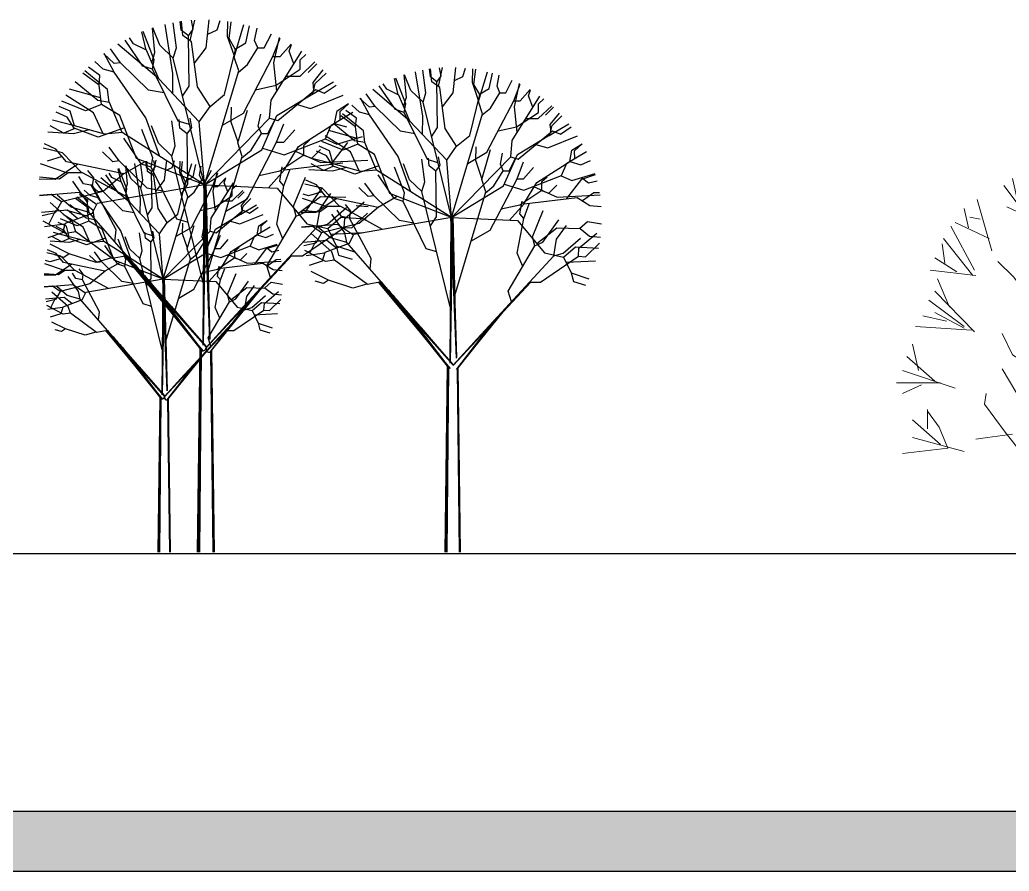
# Model space of a CAD drawing. Header units: millimetres. Extents: x -10794 to 121495, y 177957 to 264658.
# Drawn here: x 48756 to 70018, y 177957 to 196260 of the extents above; entities that cross this region are included whole.
import ezdxf

# ---------------------------------------------------------------- set-up
doc = ezdxf.new("R2010")
doc.units = ezdxf.units.MM
doc.layers.add('www.cad-blocks.net', color=7, linetype='Continuous')

# ---------------------------------------------------------------- blocks, each defined once
blk = doc.blocks.new('A$C5F050B06')
at = {"linetype": 'Continuous'}
for p, q in [((2870, 10290, 26871), (2702, 11342, 26871)), ((2948, 10843, 26871), (2875, 11380, 26871)), ((3051, 11220, 26871), (3031, 11406, 26871)), ((3084, 11105, 26871), (3058, 11410, 26871)), ((3244, 10992, 26871), (3342, 11438, 26871)), ((3308, 11238, 26871), (3270, 11433, 26871)), ((3589, 10841, 26871), (3653, 11443, 26871)), ((3821, 11227, 26871), (3885, 11429, 26871)), ((4045, 11083, 26871), (4055, 11408, 26871)), ((4082, 11043, 26871), (4125, 11398, 26871)), ((4187, 10638, 26871), (4399, 11342, 26871)), ((4440, 10946, 26871), (4519, 11310, 26871)), ((2022, 10928, 26871), (1937, 11057, 26871)), ((2294, 10793, 26871), (2206, 11181, 26871)), ((2468, 10585, 26871), (2233, 11191, 26871)), ((2484, 10739, 26871), (2433, 11264, 26871)), ((2588, 10894, 26871), (2441, 11267, 26871)), ((3205, 11100, 26871), (3051, 11220, 26871)), ((3274, 10970, 26871), (3084, 11105, 26871)), ((3205, 11100, 26871), (3308, 11238, 26871)), ((3222, 10019, 26871), (3205, 11100, 26871)), ((3620, 11130, 26871), (3821, 11227, 26871)), ((4193, 10658, 26871), (4045, 11083, 26871)), ((4628, 10997, 26871), (4681, 11260, 26871)), ((4834, 10843, 26871), (4989, 11140, 26871)), ((5038, 10514, 26871), (5159, 11059, 26871)), ((2567, 10170, 26871), (1689, 10918, 26871)), ((2228, 10448, 26871), (1843, 11008, 26871)), ((2305, 10788, 26871), (2022, 10928, 26871)), ((2879, 10620, 26871), (2588, 10894, 26871)), ((3403, 9999, 26871), (3274, 10970, 26871)), ((4219, 10799, 26871), (4082, 11043, 26871)), ((4212, 10811, 26871), (4440, 10946, 26871)), ((4697, 10843, 26871), (4628, 10997, 26871)), ((5022, 10654, 26871), (5178, 11050, 26871)), ((5177, 10654, 26871), (5411, 10918, 26871)), ((5368, 10770, 26871), (5420, 10913, 26871)), ((1611, 10500, 26871), (1384, 10708, 26871)), ((1612, 10319, 26871), (1398, 10719, 26871)), ((1748, 10517, 26871), (1531, 10815, 26871)), ((2567, 10170, 26871), (2305, 10788, 26871)), ((2420, 10516, 26871), (2484, 10739, 26871)), ((2879, 10620, 26871), (2948, 10843, 26871)), ((3335, 10512, 26871), (3589, 10841, 26871)), ((3984, 9833, 26871), (4219, 10799, 26871)), ((4285, 10344, 26871), (4187, 10638, 26871)), ((4388, 9436, 26871), (5022, 10654, 26871)), ((4474, 10482, 26871), (4697, 10843, 26871)), ((4697, 10843, 26871), (4834, 10843, 26871)), ((4982, 9716, 26871), (5640, 10765, 26871)), ((5022, 10654, 26871), (5177, 10654, 26871)), ((5473, 10499, 26871), (5368, 10770, 26871)), ((5605, 10585, 26871), (5731, 10696, 26871)), ((1302, 10242, 26871), (1055, 10421, 26871)), ((1373, 10383, 26871), (1192, 10549, 26871)), ((1748, 10517, 26871), (1611, 10500, 26871)), ((2348, 9933, 26871), (1748, 10517, 26871)), ((2433, 10380, 26871), (2228, 10448, 26871)), ((2433, 10380, 26871), (2468, 10585, 26871)), ((3550, 7892, 26871), (2879, 10620, 26871)), ((4278, 10320, 26871), (4474, 10482, 26871)), ((5103, 9910, 26871), (5038, 10514, 26871)), ((5603, 10234, 26871), (5923, 10536, 26871)), ((5605, 10380, 26871), (5605, 10585, 26871)), ((5777, 10311, 26871), (5963, 10499, 26871)), ((8893, 9871, 24429), (8952, 10419, 24429)), ((1285, 10036, 26871), (937, 10298, 26871)), ((1467, 9944, 26871), (978, 10342, 26871)), ((1285, 10036, 26871), (1302, 10242, 26871)), ((1612, 10319, 26871), (1373, 10383, 26871)), ((2288, 9333, 26871), (1612, 10319, 26871)), ((2982, 9264, 26871), (2433, 10380, 26871)), ((2867, 9853, 26871), (2870, 10290, 26871)), ((3550, 7892, 26871), (4285, 10344, 26871)), ((5091, 10036, 26871), (5605, 10380, 26871)), ((5306, 10234, 26871), (5603, 10234, 26871)), ((5886, 10094, 26871), (6101, 10364, 26871)), ((5931, 10071, 26871), (6163, 10298, 26871)), ((7888, 9779, 24429), (7842, 10257, 24429)), ((7983, 9920, 24429), (7849, 10259, 24429)), ((8240, 9371, 24429), (8086, 10327, 24429)), ((8310, 9873, 24429), (8244, 10361, 24429)), ((8404, 10216, 24429), (8386, 10386, 24429)), ((8544, 10107, 24429), (8404, 10216, 24429)), ((8434, 10111, 24429), (8410, 10389, 24429)), ((8544, 10107, 24429), (8637, 10232, 24429)), ((8579, 10008, 24429), (8668, 10415, 24429)), ((8637, 10232, 24429), (8603, 10410, 24429)), ((8921, 10134, 24429), (9104, 10222, 24429)), ((9104, 10222, 24429), (9162, 10406, 24429)), ((9308, 10092, 24429), (9316, 10387, 24429)), ((9341, 10055, 24429), (9380, 10378, 24429)), ((9437, 9687, 24429), (9630, 10327, 24429)), ((9667, 9967, 24429), (9738, 10298, 24429)), ((9838, 10014, 24429), (9886, 10252, 24429)), ((1257, 9710, 26871), (774, 10108, 26871)), ((1336, 9624, 26871), (1285, 10036, 26871)), ((3438, 9250, 26871), (2567, 10170, 26871)), ((3080, 9804, 26871), (3222, 10019, 26871)), ((3670, 9582, 26871), (3403, 9999, 26871)), ((4650, 9940, 26871), (5091, 10036, 26871)), ((5860, 9835, 26871), (6324, 10111, 26871)), ((5880, 9848, 26871), (5931, 10071, 26871)), ((5903, 9921, 26871), (5886, 10094, 26871)), ((6125, 9867, 26871), (6380, 10039, 26871)), ((7655, 9514, 24429), (7306, 10023, 24429)), ((7468, 9950, 24429), (7391, 10068, 24429)), ((7715, 9828, 24429), (7636, 10180, 24429)), ((7874, 9639, 24429), (7660, 10190, 24429)), ((8607, 9989, 24429), (8434, 10111, 24429)), ((8559, 9124, 24429), (8544, 10107, 24429)), ((9442, 9705, 24429), (9308, 10092, 24429)), ((9465, 9834, 24429), (9341, 10055, 24429)), ((9900, 9873, 24429), (9838, 10014, 24429)), ((10025, 9873, 24429), (10165, 10144, 24429)), ((10196, 9702, 24429), (10337, 10061, 24429)), ((10211, 9574, 24429), (10320, 10070, 24429)), ((1165, 9444, 26871), (569, 9824, 26871)), ((1319, 9762, 26871), (653, 9948, 26871)), ((1505, 9667, 26871), (1467, 9944, 26871)), ((2684, 9870, 26871), (2348, 9933, 26871)), ((3670, 9582, 26871), (3984, 9833, 26871)), ((5108, 9384, 26871), (5880, 9848, 26871)), ((5130, 9277, 26871), (5935, 9947, 26871)), ((5828, 9539, 26871), (6531, 9824, 26871)), ((5935, 9947, 26871), (6125, 9867, 26871)), ((7219, 9577, 24429), (7022, 9848, 24429)), ((7964, 9261, 24429), (7165, 9941, 24429)), ((7725, 9823, 24429), (7468, 9950, 24429)), ((7964, 9261, 24429), (7725, 9823, 24429)), ((8248, 9670, 24429), (7983, 9920, 24429)), ((8248, 9670, 24429), (8310, 9873, 24429)), ((8724, 9106, 24429), (8607, 9989, 24429)), ((8662, 9573, 24429), (8893, 9871, 24429)), ((9252, 8955, 24429), (9465, 9834, 24429)), ((9459, 9844, 24429), (9667, 9967, 24429)), ((9697, 9546, 24429), (9900, 9873, 24429)), ((9900, 9873, 24429), (10025, 9873, 24429)), ((10159, 8849, 24429), (10757, 9802, 24429)), ((10336, 9702, 24429), (10550, 9941, 24429)), ((10510, 9807, 24429), (10557, 9937, 24429)), ((10606, 9561, 24429), (10510, 9807, 24429)), ((666, 9475, 26871), (425, 9580, 26871)), ((993, 9487, 26871), (487, 9691, 26871)), ((1336, 9624, 26871), (993, 9487, 26871)), ((1506, 9667, 26871), (1257, 9710, 26871)), ((1731, 9384, 26871), (1336, 9624, 26871)), ((1780, 9017, 26871), (1506, 9667, 26871)), ((3438, 9250, 26871), (3670, 9582, 26871)), ((4951, 9326, 26871), (4982, 9716, 26871)), ((5517, 9630, 26871), (5828, 9539, 26871)), ((6398, 9488, 26871), (6643, 9640, 26871)), ((6463, 9470, 26871), (6643, 9639, 26871)), ((6879, 9455, 24429), (6714, 9606, 24429)), ((7094, 9561, 24429), (6889, 9751, 24429)), ((7096, 9397, 24429), (6901, 9760, 24429)), ((7219, 9577, 24429), (7094, 9561, 24429)), ((7764, 9046, 24429), (7219, 9577, 24429)), ((7830, 9576, 24429), (7888, 9779, 24429)), ((7842, 9452, 24429), (7874, 9639, 24429)), ((8857, 7191, 24429), (8248, 9670, 24429)), ((9526, 9419, 24429), (9437, 9687, 24429)), ((9619, 8594, 24429), (10196, 9702, 24429)), ((10196, 9702, 24429), (10336, 9702, 24429)), ((10269, 9025, 24429), (10211, 9574, 24429)), ((10724, 9320, 24429), (11015, 9594, 24429)), ((10726, 9639, 24429), (10841, 9740, 24429)), ((10726, 9452, 24429), (10726, 9639, 24429)), ((599, 9350, 26871), (362, 9460, 26871)), ((754, 9160, 26871), (666, 9475, 26871)), ((1370, 8994, 26871), (1165, 9444, 26871)), ((2091, 8458, 26871), (1731, 9384, 26871)), ((3934, 9174, 26871), (4388, 9436, 26871)), ((4123, 9241), (4133, 9566)), ((4265, 8796), (4477, 9499)), ((4706, 9155), (4759, 9417)), ((4782, 8646, 26871), (5108, 9384, 26871)), ((6274, 9178, 26871), (6741, 9454, 26871)), ((6345, 9216, 26871), (6398, 9488, 26871)), ((6466, 9292, 26871), (6463, 9470, 26871)), ((6798, 9140, 24429), (6482, 9378, 24429)), ((6964, 9056, 24429), (6519, 9418, 24429)), ((6814, 9327, 24429), (6589, 9490, 24429)), ((7096, 9397, 24429), (6879, 9455, 24429)), ((7710, 8501, 24429), (7096, 9397, 24429)), ((7842, 9452, 24429), (7655, 9514, 24429)), ((8341, 8438, 24429), (7842, 9452, 24429)), ((8237, 8973, 24429), (8240, 9371, 24429)), ((8857, 7191, 24429), (9526, 9419, 24429)), ((9519, 9398, 24429), (9697, 9546, 24429)), ((10258, 9140, 24429), (10726, 9452, 24429)), ((10882, 9390, 24429), (11051, 9561, 24429)), ((10981, 9192, 24429), (11177, 9438, 24429)), ((11022, 9171, 24429), (11233, 9378, 24429)), ((530, 9007, 26871), (233, 9163, 26871)), ((754, 9160, 26871), (282, 9284, 26871)), ((753, 9110, 26871), (599, 9350, 26871)), ((1411, 8983, 26871), (754, 9160, 26871)), ((2590, 8503, 26871), (2288, 9333, 26871)), ((2560, 8787), (2414, 9160)), ((2920, 8736), (2848, 9273)), ((3231, 9189, 26871), (2982, 9264, 26871)), ((3023, 9113), (3004, 9299)), ((3280, 9130), (3243, 9326)), ((3550, 7892, 26871), (3438, 9250, 26871)), ((3550, 7892, 26871), (4951, 9326, 26871)), ((4271, 8815), (4123, 9241)), ((4774, 9000), (4706, 9155)), ((4912, 9000), (5066, 9298)), ((4951, 9326, 26871), (5130, 9277, 26871)), ((5100, 8812), (5255, 9207)), ((5571, 8720, 26871), (6345, 9216, 26871)), ((6154, 8887, 26871), (6274, 9178, 26871)), ((6772, 8843, 24429), (6333, 9205, 24429)), ((6345, 9216, 26871), (6605, 9141, 26871)), ((6798, 9140, 24429), (6814, 9327, 24429)), ((8756, 8425, 24429), (7964, 9261, 24429)), ((10454, 9319, 24429), (10724, 9320, 24429)), ((10957, 8957, 24429), (11380, 9208, 24429)), ((10975, 8968, 24429), (11022, 9171, 24429)), ((10997, 9035, 24429), (10981, 9192, 24429)), ((739, 8992, 26871), (183, 9024, 26871)), ((763, 9106, 26871), (530, 9007, 26871)), ((1076, 9074, 26871), (739, 8992, 26871)), ((1268, 8921, 26871), (753, 9110, 26871)), ((1834, 9117, 26871), (1268, 8921, 26871)), ((1780, 9017, 26871), (1411, 8983, 26871)), ((3550, 7892, 26871), (1780, 9017, 26871)), ((2440, 8478), (2205, 9084)), ((3178, 8993), (3023, 9113)), ((3178, 8993), (3280, 9130)), ((3195, 7912), (3178, 8993)), ((4552, 8640), (4774, 9000)), ((4774, 9000), (4912, 9000)), ((5255, 8812), (5489, 9075)), ((6690, 8601, 24429), (6147, 8947, 24429)), ((6829, 8890, 24429), (6224, 9060, 24429)), ((6394, 8766, 26871), (6945, 8937, 26871)), ((6845, 8766, 24429), (6798, 9140, 24429)), ((6998, 8805, 24429), (6964, 9056, 24429)), ((8070, 8988, 24429), (7764, 9046, 24429)), ((8430, 8928, 24429), (8559, 9124, 24429)), ((8967, 8727, 24429), (8724, 9106, 24429)), ((8967, 8727, 24429), (9252, 8955, 24429)), ((9858, 9052, 24429), (10258, 9140, 24429)), ((10274, 8547, 24429), (10975, 8968, 24429)), ((10294, 8450, 24429), (11026, 9059, 24429)), ((10929, 8688, 24429), (11568, 8947, 24429)), ((11026, 9059, 24429), (11199, 8986, 24429)), ((11199, 8986, 24429), (11431, 9142, 24429)), ((359, 8664, 26871), (109, 8773, 26871)), ((2200, 8341), (1816, 8900)), ((2852, 8513), (2560, 8787)), ((2852, 8513), (2920, 8736)), ((4363, 8501), (4265, 8796)), ((4466, 7593), (5100, 8812)), ((5100, 8812), (5255, 8812)), ((5262, 8543, 26871), (6154, 8887, 26871)), ((5264, 8213, 26871), (5571, 8720, 26871)), ((5683, 8743), (5809, 8854)), ((5683, 8537), (5683, 8743)), ((6236, 8629, 24429), (6016, 8725, 24429)), ((6533, 8641, 24429), (6073, 8826, 24429)), ((6143, 8882, 26871), (6394, 8766, 26871)), ((6274, 8341, 26871), (6628, 8805, 26871)), ((6845, 8766, 24429), (6533, 8641, 24429)), ((6999, 8804, 24429), (6772, 8843, 24429)), ((7203, 8547, 24429), (6845, 8766, 24429)), ((7248, 8213, 24429), (6999, 8804, 24429)), ((8756, 8425, 24429), (8967, 8727, 24429)), ((10131, 8494, 24429), (10159, 8849, 24429)), ((10645, 8770, 24429), (10929, 8688, 24429)), ((11447, 8641, 24429), (11669, 8779, 24429)), ((11505, 8625, 24429), (11669, 8779, 24429)), ((496, 8584, 26871), (86, 8680, 26871)), ((582, 8389, 26871), (359, 8664, 26871)), ((915, 8152, 26871), (496, 8584, 26871)), ((1583, 8392), (1357, 8601)), ((1720, 8410), (1504, 8708)), ((3523, 5785), (2852, 8513)), ((3550, 7892, 26871), (4782, 8646, 26871)), ((4356, 8478), (4552, 8640)), ((4797, 8680, 26871), (5262, 8543, 26871)), ((5169, 8194), (5683, 8537)), ((5485, 8629, 26871), (6051, 8372, 26871)), ((5675, 8532), (5855, 8469)), ((5855, 8469), (6040, 8657)), ((6174, 8516, 24429), (5959, 8616, 24429)), ((6315, 8298, 24429), (6174, 8516, 24429)), ((6316, 8343, 24429), (6236, 8629, 24429)), ((6875, 8193, 24429), (6690, 8601, 24429)), ((7531, 7705, 24429), (7203, 8547, 24429)), ((9207, 8356, 24429), (9619, 8594, 24429)), ((9378, 8417), (9387, 8712)), ((9507, 8012), (9700, 8652)), ((9908, 8339), (9957, 8577)), ((9978, 7876, 24429), (10274, 8547, 24429)), ((11334, 8360, 24429), (11758, 8610, 24429)), ((11398, 8394, 24429), (11447, 8641, 24429)), ((11509, 8463, 24429), (11505, 8625, 24429)), ((613, 8149, 26871), (27, 8347, 26871)), ((491, 8501, 26871), (170, 8406, 26871)), ((826, 8338, 26871), (342, 8011, 26871)), ((1816, 8132, 26871), (582, 8389, 26871)), ((1720, 8410), (1583, 8392)), ((2320, 7826), (1720, 8410)), ((2269, 8389, 26871), (1816, 8132, 26871)), ((1894, 7919, 19387), (1857, 8298, 19387)), ((1969, 8031, 19387), (1863, 8300, 19387)), ((2173, 7595, 19387), (2051, 8354, 19387)), ((3550, 7892, 26871), (2091, 8458, 26871)), ((2229, 7994, 19387), (2176, 8381, 19387)), ((2406, 8272), (2200, 8341)), ((2303, 8266, 19387), (2289, 8400, 19387)), ((2327, 8183, 19387), (2308, 8403, 19387)), ((2406, 8272), (2440, 8478)), ((2442, 8101, 19387), (2513, 8423, 19387)), ((2488, 8278, 19387), (2461, 8420, 19387)), ((2691, 7992, 19387), (2738, 8427, 19387)), ((2859, 8270, 19387), (2905, 8416, 19387)), ((3020, 8167, 19387), (3027, 8402, 19387)), ((3047, 8138, 19387), (3078, 8394, 19387)), ((3123, 7846, 19387), (3276, 8353, 19387)), ((3305, 8068, 19387), (3362, 8331, 19387)), ((3441, 8105, 19387), (3479, 8294, 19387)), ((3628, 6050), (4363, 8501)), ((5269, 8220, 26871), (6521, 8370, 26871)), ((6112, 8204, 24429), (5842, 8346, 24429)), ((6316, 8343, 24429), (5886, 8456, 24429)), ((6051, 8372, 26871), (7062, 8428, 26871)), ((6323, 8294, 24429), (6112, 8204, 24429)), ((6782, 8126, 24429), (6315, 8298, 24429)), ((6913, 8183, 24429), (6316, 8343, 24429)), ((7298, 8304, 24429), (6782, 8126, 24429)), ((7984, 7746, 24429), (7710, 8501, 24429)), ((7958, 8004), (7824, 8343)), ((8285, 7957), (8219, 8446)), ((8568, 8370, 24429), (8341, 8438, 24429)), ((8379, 8301), (8361, 8470)), ((8519, 8191), (8379, 8301)), ((8519, 8191), (8612, 8316)), ((8612, 8316), (8578, 8494)), ((8857, 7191, 24429), (8756, 8425, 24429)), ((8857, 7191, 24429), (10131, 8494, 24429)), ((9513, 8030), (9378, 8417)), ((9971, 8198), (9908, 8339)), ((10095, 8198), (10236, 8469)), ((10131, 8494, 24429), (10294, 8450, 24429)), ((10267, 8027), (10408, 8386)), ((10695, 7943, 24429), (11398, 8394, 24429)), ((11225, 8095, 24429), (11334, 8360, 24429)), ((11398, 8394, 24429), (11635, 8326, 24429)), ((11635, 8326, 24429), (11845, 8416, 24429)), ((623, 8156, 26871), (433, 8020, 26871)), ((932, 8151, 26871), (623, 8156, 26871)), ((1922, 7612, 26871), (932, 8151, 26871)), ((1170, 8048, 26871), (1047, 8205, 26871)), ((1824, 8136, 26871), (1370, 7754, 26871)), ((1709, 7709, 19387), (1432, 8112, 19387)), ((1561, 8055, 19387), (1500, 8148, 19387)), ((1757, 7958, 19387), (1694, 8237, 19387)), ((1882, 7808, 19387), (1712, 8245, 19387)), ((2414, 8179, 19387), (2303, 8266, 19387)), ((2464, 8085, 19387), (2327, 8183, 19387)), ((2955, 7157), (2406, 8272)), ((2414, 8179, 19387), (2488, 8278, 19387)), ((2426, 7399, 19387), (2414, 8179, 19387)), ((2557, 7385, 19387), (2464, 8085, 19387)), ((2714, 8201, 19387), (2859, 8270, 19387)), ((3127, 7860, 19387), (3020, 8167, 19387)), ((3145, 7962, 19387), (3047, 8138, 19387)), ((3490, 7994, 19387), (3441, 8105, 19387)), ((3589, 7994, 19387), (3701, 8208, 19387)), ((3725, 7857, 19387), (3837, 8143, 19387)), ((3737, 7757, 19387), (3824, 8150, 19387)), ((4728, 8097), (5169, 8194)), ((4923, 7832, 26871), (5269, 8220, 26871)), ((5169, 7977, 26871), (5218, 8281, 26871)), ((5259, 7872, 26871), (5388, 8217, 26871)), ((6302, 8190, 24429), (5796, 8219, 24429)), ((6608, 8265, 24429), (6302, 8190, 24429)), ((7248, 8213, 24429), (6913, 8183, 24429)), ((8857, 7191, 24429), (7248, 8213, 24429)), ((7630, 7599), (7281, 8107)), ((7849, 7723), (7635, 8274)), ((8534, 7209), (8519, 8191)), ((9768, 7871), (9971, 8198)), ((9971, 8198), (10095, 8198)), ((10407, 8027), (10620, 8266)), ((10414, 7783, 24429), (11225, 8095, 24429)), ((11214, 8091, 24429), (11443, 7985, 24429)), ((11443, 7985, 24429), (11944, 8141, 24429)), ((11656, 8020, 24429), (11951, 8118, 24429)), ((342, 8011, 26871), (0, 8014, 26871)), ((433, 8020, 26871), (2, 8056, 26871)), ((1032, 7532, 26871), (721, 7976, 26871)), ((950, 7915, 26871), (847, 8071, 26871)), ((1142, 7879, 26871), (950, 7915, 26871)), ((1264, 7746, 19387), (1101, 7896, 19387)), ((1265, 7615, 19387), (1111, 7904, 19387)), ((1142, 7879, 26871), (1170, 8048, 26871)), ((1654, 6926, 26871), (1142, 7879, 26871)), ((1363, 7758, 19387), (1206, 7973, 19387)), ((3550, 7892, 26871), (1243, 7496, 26871)), ((1954, 7508, 19387), (1320, 8048, 19387)), ((1764, 7954, 19387), (1561, 8055, 19387)), ((1954, 7508, 19387), (1764, 7954, 19387)), ((1848, 7758, 19387), (1894, 7919, 19387)), ((2179, 7833, 19387), (1969, 8031, 19387)), ((2179, 7833, 19387), (2229, 7994, 19387)), ((2508, 7755, 19387), (2691, 7992, 19387)), ((2976, 7265, 19387), (3145, 7962, 19387)), ((3053, 7696), (3195, 7912)), ((3141, 7971, 19387), (3305, 8068, 19387)), ((3330, 7734, 19387), (3490, 7994, 19387)), ((3490, 7994, 19387), (3589, 7994, 19387)), ((3550, 7892, 26871), (5114, 7823, 26871)), ((3696, 7181, 19387), (4171, 7937, 19387)), ((3837, 7857, 19387), (4006, 8048, 19387)), ((3975, 7941, 19387), (4012, 8044, 19387)), ((4051, 7746, 19387), (3975, 7941, 19387)), ((4146, 7808, 19387), (4237, 7888, 19387)), ((5102, 7050, 26871), (5259, 7872, 26871)), ((5259, 7872, 26871), (5169, 7977, 26871)), ((5466, 7434, 26871), (5721, 8063, 26871)), ((6081, 7820, 24429), (5708, 7907, 24429)), ((5956, 7892, 24429), (5729, 7992, 24429)), ((6159, 7642, 24429), (5956, 7892, 24429)), ((7194, 7661), (6997, 7932)), ((8223, 7755), (7958, 8004)), ((8223, 7755), (8285, 7957)), ((8857, 7191, 24429), (9978, 7876, 24429)), ((9596, 7744), (9507, 8012)), ((9590, 7723), (9768, 7871)), ((9690, 6919), (10267, 8027)), ((9991, 7907, 24429), (10414, 7783, 24429)), ((10267, 8027), (10407, 8027)), ((10415, 7483, 24429), (10695, 7943, 24429)), ((10797, 7964), (10911, 8065)), ((10797, 7777), (10797, 7964)), ((10953, 7715), (11122, 7886)), ((11334, 7598, 24429), (11656, 8020, 24429)), ((11655, 8051, 24429), (11802, 7939, 24429)), ((11802, 7939, 24429), (11989, 7982, 24429)), ((256, 7685, 26871), (5, 7665, 26871)), ((857, 7728, 26871), (6, 7655, 26871)), ((479, 7531, 26871), (256, 7685, 26871)), ((688, 7413, 26871), (387, 7676, 26871)), ((1370, 7754, 26871), (479, 7531, 26871)), ((1233, 7474, 26871), (857, 7728, 26871)), ((1041, 7560, 19387), (863, 7689, 19387)), ((1093, 7662, 19387), (962, 7782, 19387)), ((1265, 7615, 19387), (1093, 7662, 19387)), ((1363, 7758, 19387), (1264, 7746, 19387)), ((1796, 7337, 19387), (1363, 7758, 19387)), ((1857, 7659, 19387), (1709, 7709, 19387)), ((1857, 7659, 19387), (1882, 7808, 19387)), ((2253, 6855, 19387), (1857, 7659, 19387)), ((2663, 5865, 19387), (2179, 7833, 19387)), ((2657, 7762), (2320, 7826)), ((3193, 7634, 19387), (3123, 7846, 19387)), ((3188, 7616, 19387), (3330, 7734, 19387)), ((3268, 6978, 19387), (3725, 7857, 19387)), ((3725, 7857, 19387), (3837, 7857, 19387)), ((3784, 7320, 19387), (3737, 7757, 19387)), ((3775, 7412, 19387), (4146, 7659, 19387)), ((4145, 7554, 19387), (4375, 7772, 19387)), ((4146, 7659, 19387), (4146, 7808, 19387)), ((4270, 7610, 19387), (4404, 7746, 19387)), ((5114, 7823, 26871), (5751, 7060, 26871)), ((5785, 7658, 24429), (5668, 7695, 24429)), ((5713, 7309, 26871), (6089, 7839, 26871)), ((6076, 7744, 24429), (5785, 7658, 24429)), ((6037, 7379, 26871), (6267, 7707, 26871)), ((6461, 7427, 24429), (6081, 7820, 24429)), ((7069, 7645), (6864, 7835)), ((7194, 7661), (7069, 7645)), ((7739, 7131), (7194, 7661)), ((8857, 7191, 24429), (7531, 7705, 24429)), ((7817, 7536), (7849, 7723)), ((8833, 5275), (8223, 7755)), ((8928, 5516), (9596, 7744)), ((10329, 7465), (10797, 7777)), ((10617, 7861, 24429), (11131, 7627, 24429)), ((10790, 7772), (10953, 7715)), ((11131, 7627, 24429), (12050, 7678, 24429)), ((11670, 7555, 24429), (11918, 7730, 24429)), ((11918, 7730, 24429), (12041, 7732, 24429)), ((723, 7083, 26871), (236, 7513, 26871)), ((479, 7531, 26871), (342, 7291, 26871)), ((1008, 7176, 19387), (660, 7463, 19387)), ((1029, 7412, 19387), (778, 7601, 19387)), ((1160, 7345, 19387), (807, 7632, 19387)), ((1029, 7412, 19387), (1041, 7560, 19387)), ((1073, 7303, 26871), (1032, 7532, 26871)), ((1753, 6904, 19387), (1265, 7615, 19387)), ((2582, 6845, 19387), (1954, 7508, 19387)), ((2170, 7280, 19387), (2173, 7595, 19387)), ((2663, 5865, 19387), (3193, 7634, 19387)), ((3930, 7554, 19387), (4145, 7554, 19387)), ((4012, 7331), (4466, 7593)), ((4329, 7267, 19387), (4665, 7465, 19387)), ((4348, 7453, 19387), (4504, 7648, 19387)), ((4361, 7328, 19387), (4348, 7453, 19387)), ((4381, 7436, 19387), (4549, 7601, 19387)), ((5567, 7280, 26871), (6041, 7647, 26871)), ((6188, 7424, 24429), (5655, 7604, 24429)), ((6380, 7596, 24429), (5941, 7299, 24429)), ((6041, 7647, 26871), (6589, 7633, 26871)), ((7281, 7408, 24429), (6159, 7642, 24429)), ((6564, 7172, 26871), (6985, 7526, 26871)), ((6694, 7332, 24429), (6582, 7475, 24429)), ((6812, 7454, 26871), (7071, 7426, 26871)), ((7692, 7642, 24429), (7281, 7408, 24429)), ((7817, 7536), (7630, 7599)), ((8316, 6522), (7817, 7536)), ((9929, 7377), (10329, 7465)), ((10106, 7136, 24429), (10421, 7488, 24429)), ((10329, 7268, 24429), (10374, 7544, 24429)), ((10411, 7172, 24429), (10529, 7486, 24429)), ((10421, 7488, 24429), (11559, 7625, 24429)), ((11559, 7625, 24429), (11831, 7454, 24429)), ((11831, 7454, 24429), (12078, 7432, 24429)), ((604, 7353, 26871), (48, 7300, 26871)), ((342, 7291, 26871), (61, 7225, 26871)), ((346, 7342, 26871), (197, 7040, 26871)), ((943, 6984, 19387), (512, 7258, 19387)), ((1136, 7279, 26871), (556, 7065, 26871)), ((1053, 7214, 19387), (573, 7348, 19387)), ((830, 7166, 26871), (604, 7353, 26871)), ((1073, 7303, 26871), (688, 7413, 26871)), ((1066, 7115, 19387), (1029, 7412, 19387)), ((2921, 5188, 26871), (1073, 7303, 26871)), ((1188, 7146, 19387), (1160, 7345, 19387)), ((2038, 7292, 19387), (1796, 7337, 19387)), ((2324, 7244, 19387), (2426, 7399, 19387)), ((2750, 7084, 19387), (2557, 7385, 19387)), ((2750, 7084, 19387), (2976, 7265, 19387)), ((3457, 7342, 19387), (3775, 7412, 19387)), ((3787, 6941, 19387), (4344, 7276, 19387)), ((3803, 6864, 19387), (4384, 7348, 19387)), ((4307, 7053, 19387), (4814, 7259, 19387)), ((4344, 7276, 19387), (4381, 7436, 19387)), ((4384, 7348, 19387), (4521, 7289, 19387)), ((4521, 7289, 19387), (4705, 7414, 19387)), ((5522, 7224, 26871), (5466, 7434, 26871)), ((5522, 7224, 26871), (5713, 7309, 26871)), ((5941, 7299, 24429), (5630, 7301, 24429)), ((6024, 7306, 24429), (5632, 7340, 24429)), ((5968, 6984, 26871), (6037, 7379, 26871)), ((6196, 7430, 24429), (6024, 7306, 24429)), ((6192, 7050, 26871), (6600, 7406, 26871)), ((6477, 7426, 24429), (6196, 7430, 24429)), ((6568, 6863, 24429), (6285, 7267, 24429)), ((6494, 7211, 24429), (6400, 7353, 24429)), ((7377, 6936, 24429), (6477, 7426, 24429)), ((6668, 7179, 24429), (6694, 7332, 24429)), ((6720, 6967, 26871), (7051, 7289, 26871)), ((7288, 7412, 24429), (6876, 7065, 24429)), ((10411, 7172, 24429), (10329, 7268, 24429)), ((10599, 6774, 24429), (10831, 7346, 24429)), ((573, 6851, 26871), (85, 7113, 26871)), ((552, 7050, 26871), (115, 6990, 26871)), ((583, 7006, 19387), (408, 7083, 19387)), ((818, 7016, 19387), (453, 7163, 19387)), ((556, 7065, 26871), (497, 6864, 26871)), ((788, 6884, 26871), (723, 7083, 26871)), ((1066, 7115, 19387), (818, 7016, 19387)), ((1188, 7145, 19387), (1008, 7176, 19387)), ((1350, 6941, 19387), (1066, 7115, 19387)), ((1386, 6676, 19387), (1188, 7145, 19387)), ((2582, 6845, 19387), (2750, 7084, 19387)), ((3204, 7082), (2955, 7157)), ((3076, 6838), (3083, 7072)), ((3179, 6516), (3332, 7024)), ((3674, 6899, 19387), (3696, 7181, 19387)), ((4082, 7118, 19387), (4307, 7053, 19387)), ((4718, 7016, 19387), (4894, 7126, 19387)), ((4765, 7003, 19387), (4895, 7125, 19387)), ((4893, 6152, 26871), (5522, 7224, 26871)), ((5235, 6734, 26871), (5102, 7050, 26871)), ((6409, 7041, 24429), (5635, 6975, 24429)), ((5751, 7060, 26871), (6201, 6959, 26871)), ((5968, 6984, 26871), (6192, 7050, 26871)), ((6876, 7065, 24429), (6065, 6862, 24429)), ((6201, 6959, 26871), (6482, 7198, 26871)), ((6751, 6811, 24429), (6409, 7041, 24429)), ((6482, 7198, 26871), (7027, 7167, 26871)), ((6668, 7179, 24429), (6494, 7211, 24429)), ((6549, 6977, 26871), (6564, 7172, 26871)), ((7133, 6313, 24429), (6668, 7179, 24429)), ((8857, 7191, 24429), (6760, 6830, 24429)), ((8045, 7073), (7739, 7131)), ((8405, 7013), (8534, 7209)), ((8857, 7191, 24429), (10279, 7128, 24429)), ((10269, 6425, 24429), (10411, 7172, 24429)), ((10279, 7128, 24429), (10858, 6434, 24429)), ((10824, 6660, 24429), (11166, 7142, 24429)), ((11118, 6724, 24429), (11328, 7022, 24429)), ((11611, 6955, 24429), (11783, 7108, 24429)), ((11783, 7108, 24429), (12084, 7060, 24429)), ((497, 6864, 26871), (184, 6758, 26871)), ((646, 6780, 19387), (305, 6869, 19387)), ((534, 6916, 19387), (363, 6996, 19387)), ((645, 6743, 19387), (534, 6916, 19387)), ((788, 6884, 26871), (573, 6851, 26871)), ((646, 6780, 19387), (583, 7006, 19387)), ((1563, 6311, 26871), (788, 6884, 26871)), ((1090, 6660, 19387), (943, 6984, 19387)), ((1610, 6273, 19387), (1350, 6941, 19387)), ((1626, 6670, 26871), (1654, 6926, 26871)), ((1970, 6305, 19387), (1753, 6904, 19387)), ((2209, 6473), (2156, 6861)), ((2433, 6800, 19387), (2253, 6855, 19387)), ((2283, 6746), (2269, 6880)), ((2469, 6758), (2441, 6899)), ((2663, 5865, 19387), (2582, 6845, 19387)), ((2663, 5865, 19387), (3674, 6899, 19387)), ((2940, 6789, 19387), (3268, 6978, 19387)), ((3183, 6531), (3076, 6838)), ((3497, 6776), (3535, 6965)), ((3552, 6409, 19387), (3787, 6941, 19387)), ((3645, 6664), (3757, 6879)), ((3674, 6899, 19387), (3803, 6864, 19387)), ((3781, 6528), (3894, 6814)), ((4061, 4922, 26871), (5968, 6984, 26871)), ((4121, 6462, 19387), (4679, 6820, 19387)), ((4628, 6793, 19387), (4965, 6991, 19387)), ((4679, 6820, 19387), (4718, 7016, 19387)), ((4679, 6820, 19387), (4867, 6766, 19387)), ((4767, 6875, 19387), (4765, 7003, 19387)), ((4867, 6766, 19387), (5034, 6837, 19387)), ((5863, 7003, 24429), (5635, 6984, 24429)), ((5656, 6367, 26871), (6549, 6977, 26871)), ((6288, 6455, 24429), (5845, 6846, 24429)), ((6065, 6862, 24429), (5863, 7003, 24429)), ((6065, 6862, 24429), (5941, 6644, 24429)), ((6256, 6755, 24429), (5982, 6994, 24429)), ((6201, 6959, 26871), (6382, 6585, 26871)), ((6261, 6834, 26871), (6952, 6870, 26871)), ((6549, 6977, 26871), (6720, 6967, 26871)), ((6606, 6655, 24429), (6568, 6863, 24429)), ((9277, 6681), (9690, 6919)), ((10691, 6634, 24429), (11123, 6968, 24429)), ((11123, 6968, 24429), (11621, 6955, 24429)), ((11597, 6536, 24429), (11980, 6857, 24429)), ((11621, 6955, 24429), (11823, 6793, 24429)), ((635, 6658, 19387), (234, 6681, 19387)), ((640, 6414, 26871), (235, 6617, 26871)), ((484, 6669, 19387), (270, 6782, 19387)), ((652, 6741, 19387), (484, 6669, 19387)), ((878, 6717, 19387), (635, 6658, 19387)), ((1016, 6607, 19387), (645, 6743, 19387)), ((1120, 6652, 19387), (646, 6780, 19387)), ((1425, 6748, 19387), (1016, 6607, 19387)), ((1386, 6676, 19387), (1120, 6652, 19387)), ((2663, 5865, 19387), (1386, 6676, 19387)), ((1689, 6188), (1412, 6592)), ((1862, 6288), (1693, 6725)), ((1949, 6510), (1843, 6779)), ((2394, 6659), (2283, 6746)), ((2394, 6659), (2469, 6758)), ((2407, 5879), (2394, 6659)), ((3386, 6404), (3546, 6664)), ((3546, 6664), (3497, 6776)), ((3546, 6664), (3645, 6664)), ((3893, 6528), (4062, 6718)), ((4542, 6582, 19387), (4628, 6793, 19387)), ((4715, 6496, 19387), (5112, 6619, 19387)), ((4884, 6523, 19387), (5118, 6600, 19387)), ((6179, 6700, 24429), (5673, 6652, 24429)), ((5941, 6644, 24429), (5686, 6584, 24429)), ((5945, 6690, 24429), (5809, 6416, 24429)), ((6662, 6633, 24429), (6136, 6439, 24429)), ((6385, 6530, 24429), (6179, 6700, 24429)), ((6606, 6655, 24429), (6256, 6755, 24429)), ((8286, 4732, 24429), (6606, 6655, 24429)), ((10650, 6583, 24429), (10599, 6774, 24429)), ((10650, 6583, 24429), (10824, 6660, 24429)), ((11056, 6365, 24429), (11118, 6724, 24429)), ((11259, 6425, 24429), (11630, 6749, 24429)), ((11739, 6349, 24429), (12040, 6642, 24429)), ((11823, 6793, 24429), (12059, 6767, 24429)), ((460, 6364, 19387), (164, 6433, 19387)), ((361, 6421, 19387), (180, 6501, 19387)), ((526, 6335, 26871), (332, 6389, 26871)), ((521, 6223, 19387), (361, 6421, 19387)), ((640, 6414, 26871), (526, 6335, 26871)), ((1221, 6224, 26871), (640, 6414, 26871)), ((1343, 6238), (1186, 6453)), ((2159, 6312), (1949, 6510)), ((2159, 6312), (2209, 6473)), ((2663, 5865, 19387), (3552, 6409, 19387)), ((3249, 6304), (3179, 6516)), ((3244, 6287), (3386, 6404)), ((3324, 5649), (3781, 6528)), ((3563, 6433, 19387), (3899, 6335, 19387)), ((3781, 6528), (3893, 6528)), ((3899, 6335, 19387), (4542, 6582, 19387)), ((3899, 6097, 19387), (4121, 6462, 19387)), ((4059, 6396, 19387), (4468, 6211, 19387)), ((4202, 6479), (4293, 6558)), ((4202, 6330), (4202, 6479)), ((4326, 6281), (4460, 6417)), ((4534, 6579, 19387), (4715, 6496, 19387)), ((4629, 6188, 19387), (4884, 6523, 19387)), ((4884, 6548, 19387), (5000, 6458, 19387)), ((5000, 6458, 19387), (5148, 6492, 19387)), ((6151, 6244, 24429), (5707, 6482, 24429)), ((6132, 6425, 24429), (5734, 6370, 24429)), ((6136, 6439, 24429), (6082, 6256, 24429)), ((6346, 6274, 24429), (6288, 6455, 24429)), ((6382, 6585, 26871), (6431, 6384, 26871)), ((6382, 6585, 26871), (6795, 6448, 26871)), ((6431, 6384, 26871), (6722, 6294, 26871)), ((8543, 6454), (8316, 6522)), ((10079, 5608, 24429), (10650, 6583, 24429)), ((10389, 6138, 24429), (10269, 6425, 24429)), ((10858, 6434, 24429), (11268, 6342, 24429)), ((11056, 6365, 24429), (11259, 6425, 24429)), ((11268, 6342, 24429), (11523, 6560, 24429)), ((11523, 6560, 24429), (12019, 6531, 24429)), ((11584, 6359, 24429), (11597, 6536, 24429)), ((544, 6050, 19387), (121, 6193, 19387)), ((225, 6236, 19387), (132, 6265, 19387)), ((456, 6304, 19387), (225, 6236, 19387)), ((697, 6186, 19387), (348, 5951, 19387)), ((762, 6052, 19387), (460, 6364, 19387)), ((1412, 6037, 19387), (521, 6223, 19387)), ((1244, 6226), (1081, 6376)), ((1549, 6322, 26871), (1221, 6224, 26871)), ((1343, 6238), (1244, 6226)), ((1776, 5817), (1343, 6238)), ((1738, 6223, 19387), (1412, 6037, 19387)), ((1887, 6371, 26871), (1563, 6311, 26871)), ((2663, 5865, 19387), (1610, 6273, 19387)), ((1838, 6139), (1689, 6188)), ((1838, 6139), (1862, 6288)), ((2643, 4345), (2159, 6312)), ((2719, 4536), (3249, 6304)), ((3831, 6082), (4202, 6330)), ((3904, 6101, 19387), (4807, 6210, 19387)), ((4196, 6326), (4326, 6281)), ((4468, 6211, 19387), (5197, 6252, 19387)), ((4807, 6210, 19387), (5023, 6073, 19387)), ((4895, 6154, 19387), (5092, 6293, 19387)), ((5092, 6293, 19387), (5190, 6294, 19387)), ((5397, 6367, 26871), (5656, 6367, 26871)), ((6082, 6256, 24429), (5797, 6160, 24429)), ((6346, 6274, 24429), (6151, 6244, 24429)), ((7051, 5753, 24429), (6346, 6274, 24429)), ((7109, 6079, 24429), (7133, 6313, 24429)), ((9322, 4491, 24429), (11056, 6365, 24429)), ((10772, 5804, 24429), (11584, 6359, 24429)), ((11268, 6342, 24429), (11432, 6002, 24429)), ((11323, 6229, 24429), (11950, 6261, 24429)), ((11584, 6359, 24429), (11739, 6349, 24429)), ((414, 5957, 19387), (103, 5983, 19387)), ((551, 6055, 19387), (414, 5957, 19387)), ((774, 6052, 19387), (551, 6055, 19387)), ((787, 5881, 19387), (713, 5994, 19387)), ((1488, 5663, 19387), (774, 6052, 19387)), ((946, 5977, 19387), (857, 6090, 19387)), ((926, 5855, 19387), (946, 5977, 19387)), ((1417, 6040, 19387), (1090, 5765, 19387)), ((2234, 5334), (1838, 6139)), ((3513, 6013), (3831, 6082)), ((3654, 5821, 19387), (3904, 6101, 19387)), ((3831, 5926, 19387), (3867, 6145, 19387)), ((3896, 5850, 19387), (3989, 6099, 19387)), ((4045, 5534, 19387), (4230, 5988, 19387)), ((4968, 5903, 26871), (4893, 6152, 26871)), ((5023, 6073, 19387), (5219, 6056, 19387)), ((6212, 5846, 24429), (5843, 6031, 24429)), ((11432, 6002, 24429), (11477, 5820, 24429)), ((11432, 6002, 24429), (11808, 5877, 24429)), ((348, 5951, 19387), (102, 5952, 19387)), ((720, 5746, 19387), (106, 5694, 19387)), ((1090, 5765, 19387), (447, 5604, 19387)), ((846, 5605, 19387), (622, 5925, 19387)), ((991, 5563, 19387), (720, 5746, 19387)), ((926, 5855, 19387), (787, 5881, 19387)), ((1295, 5168, 19387), (926, 5855, 19387)), ((2663, 5865, 19387), (999, 5579, 19387)), ((2019, 5771), (1776, 5817)), ((2304, 5723), (2407, 5879)), ((2663, 5865, 19387), (3791, 5815, 19387)), ((3783, 5257, 19387), (3896, 5850, 19387)), ((3791, 5815, 19387), (4251, 5264, 19387)), ((3896, 5850, 19387), (3831, 5926, 19387)), ((4224, 5444, 19387), (4495, 5826, 19387)), ((4848, 5678, 19387), (4984, 5799, 19387)), ((4984, 5799, 19387), (5224, 5761, 19387)), ((6108, 5775, 24429), (5932, 5824, 24429)), ((6212, 5846, 24429), (6108, 5775, 24429)), ((6740, 5674, 24429), (6212, 5846, 24429)), ((7038, 5763, 24429), (6740, 5674, 24429)), ((7346, 5808, 24429), (7051, 5753, 24429)), ((10537, 5804, 24429), (10772, 5804, 24429)), ((11477, 5820, 24429), (11741, 5737, 24429)), ((286, 5716, 19387), (105, 5701, 19387)), ((624, 5281, 19387), (272, 5591, 19387)), ((447, 5604, 19387), (286, 5716, 19387)), ((447, 5604, 19387), (348, 5431, 19387)), ((598, 5519, 19387), (381, 5709, 19387)), ((876, 5439, 19387), (846, 5605, 19387)), ((2996, 5460), (3324, 5649)), ((4086, 5383, 19387), (4045, 5534, 19387)), ((4118, 5423, 19387), (4461, 5688, 19387)), ((4457, 5494, 19387), (4623, 5731, 19387)), ((4461, 5688, 19387), (4856, 5677, 19387)), ((4838, 5345, 19387), (5141, 5600, 19387)), ((4856, 5677, 19387), (5017, 5549, 19387)), ((5017, 5549, 19387), (5204, 5528, 19387)), ((10146, 5382, 24429), (10079, 5608, 24429)), ((537, 5476, 19387), (136, 5437, 19387)), ((348, 5431, 19387), (146, 5383, 19387)), ((352, 5468, 19387), (244, 5250, 19387)), ((921, 5422, 19387), (503, 5268, 19387)), ((701, 5341, 19387), (537, 5476, 19387)), ((876, 5439, 19387), (598, 5519, 19387)), ((2209, 3913, 19387), (876, 5439, 19387)), ((2413, 5280), (2234, 5334)), ((3632, 4609, 19387), (4086, 5383, 19387)), ((4086, 5383, 19387), (4224, 5444, 19387)), ((4408, 5210, 19387), (4457, 5494, 19387)), ((4569, 5257, 19387), (4864, 5514, 19387)), ((4576, 5191, 19387), (4779, 5364, 19387)), ((4779, 5364, 19387), (5172, 5341, 19387)), ((4827, 5204, 19387), (4838, 5345, 19387)), ((4950, 5197, 19387), (5189, 5430, 19387)), ((515, 5113, 19387), (163, 5302, 19387)), ((500, 5257, 19387), (184, 5213, 19387)), ((461, 5123, 19387), (234, 5047, 19387)), ((503, 5268, 19387), (461, 5123, 19387)), ((670, 5138, 19387), (515, 5113, 19387)), ((670, 5138, 19387), (624, 5281, 19387)), ((1229, 4724, 19387), (670, 5138, 19387)), ((1275, 4983, 19387), (1295, 5168, 19387)), ((3032, 3722, 19387), (4408, 5210, 19387)), ((3879, 5029, 19387), (3783, 5257, 19387)), ((4182, 4764, 19387), (4827, 5204, 19387)), ((4251, 5264, 19387), (4576, 5191, 19387)), ((4408, 5210, 19387), (4569, 5257, 19387)), ((4576, 5191, 19387), (4706, 4921, 19387)), ((4619, 5101, 19387), (5117, 5127, 19387)), ((4827, 5204, 19387), (4950, 5197, 19387)), ((563, 4798, 19387), (271, 4945, 19387)), ((4706, 4921, 19387), (4742, 4777, 19387)), ((4706, 4921, 19387), (5004, 4822, 19387)), ((481, 4741, 19387), (341, 4780, 19387)), ((563, 4798, 19387), (481, 4741, 19387)), ((983, 4661, 19387), (563, 4798, 19387)), ((1219, 4731, 19387), (983, 4661, 19387)), ((1463, 4767, 19387), (1229, 4724, 19387)), ((3996, 4764, 19387), (4182, 4764, 19387)), ((4742, 4777, 19387), (4952, 4711, 19387)), ((3686, 4429, 19387), (3632, 4609, 19387))]:
    blk.add_line(p, q, dxfattribs=at)
for p, q in [((3556, 7899), (3512, 4453)), ((3535, 7902), (3515, 4452)), ((3547, 7894), (3515, 4451)), ((3568, 7911), (3516, 4451)), ((3578, 7921), (3520, 4448)), ((3528, 7906), (3660, 4571)), ((3538, 7900), (3666, 4586)), ((3550, 7892), (3667, 4588)), ((3562, 7905), (3668, 4590)), ((3570, 7913), (3666, 4585)), ((3582, 7925), (3664, 4580)), ((1136, 7279, 26871), (1243, 7496, 26871)), ((8863, 7197), (8823, 4064)), ((8844, 7199), (8825, 4063)), ((8855, 7193), (8826, 4062)), ((8874, 7208), (8827, 4062)), ((8883, 7217), (8830, 4060)), ((8838, 7203), (8957, 4172)), ((8846, 7198), (8963, 4185)), ((8857, 7191), (8964, 4187)), ((8869, 7202), (8965, 4189)), ((8876, 7210), (8963, 4184)), ((8887, 7221), (8961, 4179)), ((6662, 6633, 24429), (6760, 6830, 24429)), ((1828, 6360), (3517, 4327)), ((1841, 6363), (3505, 4328)), ((1845, 6363), (3587, 4402)), ((1851, 6365), (3496, 4330)), ((1857, 6366), (3586, 4407)), ((1863, 6367), (3485, 4335)), ((1869, 6368), (3585, 4413)), ((1875, 6369), (3478, 4339)), ((1881, 6370), (3583, 4420)), ((1887, 6371), (3478, 4339)), ((2060, 6173), (3478, 4339)), ((5423, 6367), (3587, 4394)), ((5404, 6367), (3587, 4395)), ((2162, 6057), (3482, 4339)), ((2260, 5944), (3489, 4339)), ((2337, 5857), (3496, 4339)), ((2668, 5870), (2636, 3383)), ((2652, 5872), (2637, 3382)), ((2661, 5866), (2638, 3382)), ((2676, 5878), (2639, 3382)), ((2683, 5885), (2641, 3380)), ((2647, 5875), (2742, 3469)), ((2654, 5870), (2747, 3479)), ((2663, 5865), (2748, 3481)), ((2672, 5874), (2748, 3482)), ((2678, 5880), (2747, 3478)), ((2686, 5889), (2745, 3475)), ((4900, 5829), (3664, 4298)), ((7292, 5798), (8827, 3949)), ((7304, 5800), (8817, 3950)), ((7307, 5801), (8891, 4017)), ((7312, 5802), (8808, 3952)), ((7318, 5803), (8891, 4022)), ((7324, 5804), (8798, 3956)), ((7329, 5805), (8890, 4027)), ((7335, 5806), (8792, 3960)), ((7340, 5807), (8888, 4034)), ((7345, 5808), (8792, 3960)), ((10561, 5804), (8891, 4010)), ((10543, 5804), (8891, 4011)), ((921, 5422, 19387), (999, 5579, 19387)), ((4727, 5642), (3667, 4298)), ((4639, 5547), (3667, 4298)), ((4806, 5727), (3668, 4298)), ((7503, 5628), (8792, 3960)), ((4569, 5472), (3663, 4298)), ((7595, 5522), (8795, 3960)), ((7685, 5420), (8802, 3960)), ((7754, 5340), (8809, 3960)), ((2836, 5285), (3585, 4415)), ((4251, 5128), (3587, 4400)), ((10085, 5315), (8961, 3923)), ((9999, 5222), (8964, 3923)), ((9927, 5145), (8964, 3923)), ((4078, 4940), (3587, 4397)), ((9784, 4990), (8960, 3923)), ((9848, 5059), (8964, 3923)), ((1421, 4760), (2639, 3292)), ((1430, 4761), (2631, 3293)), ((1433, 4762), (2690, 3346)), ((1437, 4763), (2624, 3295)), ((1441, 4763), (2689, 3350)), ((1446, 4764), (2616, 3298)), ((1450, 4765), (2689, 3354)), ((1454, 4766), (2611, 3301)), ((1459, 4767), (2687, 3359)), ((1463, 4767), (2611, 3301)), ((4015, 4764), (2690, 3340)), ((4001, 4764), (2690, 3341)), ((8208, 4821), (8889, 4029)), ((9495, 4678), (8891, 4016)), ((1588, 4625), (2611, 3301)), ((1662, 4540), (2614, 3301)), ((1732, 4459), (2619, 3301)), ((1788, 4396), (2624, 3301)), ((3637, 4376), (2745, 3271)), ((3569, 4303), (2748, 3272)), ((3399, 0), (3456, 4372)), ((3456, 4367), (3399, 0)), ((3463, 4358), (3410, 0)), ((3470, 4348), (3421, 0)), ((3481, 4337), (3440, 0)), ((3681, 4315), (3730, 0)), ((3692, 4329), (3744, 0)), ((3696, 4334), (3752, 0)), ((3699, 4338), (3756, 0)), ((3399, 4118), (2744, 3271)), ((3449, 4173), (2747, 3272)), ((3512, 4241), (2748, 3272)), ((2148, 3984), (2688, 3356)), ((3169, 3870), (2690, 3345)), ((8720, 0), (8772, 3990)), ((8772, 3985), (8720, 0)), ((8778, 3977), (8730, 0)), ((8785, 3969), (8740, 0)), ((8795, 3958), (8757, 0)), ((8977, 3939), (9021, 0)), ((8986, 3951), (9034, 0)), ((8990, 3955), (9041, 0)), ((8993, 3959), (9045, 0)), ((3044, 3735), (2690, 3343)), ((2552, 0), (2595, 3325)), ((2595, 3321), (2552, 0)), ((2600, 3314), (2560, 0)), ((2605, 3308), (2568, 0)), ((2613, 3299), (2582, 0)), ((2758, 3284), (2795, 0)), ((2765, 3294), (2805, 0)), ((2768, 3297), (2811, 0)), ((2771, 3300), (2814, 0))]:
    blk.add_line(p, q)
for centre, radius, start, end in [((3517, 4397), 70.3, 236.522, 18.6775), ((3655, 4368), 70.6, 167.2868, 280.5939), ((2639, 3343), 50.7, 236.522, 18.6775), ((2739, 3322), 51, 167.2868, 280.5939)]:
    blk.add_arc(centre, radius, start, end)
blk = doc.blocks.new('A$C6EF171F0')
at = {"lineweight": 0}
for p, q in [((4009, 8106), (3725, 8561)), ((3946, 7463), (4072, 8636)), ((3472, 7348), (3030, 8371)), ((3377, 7538), (3377, 8371)), ((3977, 7690), (3472, 8485)), ((3977, 7879), (4356, 8371)), ((2620, 7690), (2683, 8182)), ((2841, 7159), (2841, 8106)), ((3220, 7879), (2936, 8144)), ((3977, 7614), (4703, 8220)), ((4861, 7121), (4924, 8258)), ((4924, 7197), (5366, 8182)), ((2904, 7084), (2304, 7879)), ((2620, 7463), (2493, 8030)), ((3567, 7387), (3567, 7917)), ((5082, 7538), (5618, 7917)), ((3377, 7424), (2936, 7803)), ((2052, 6478), (1736, 7576)), ((5019, 7348), (5556, 7651)), ((5240, 6705), (5966, 7500)), ((1547, 6970), (1452, 7387)), ((2841, 7197), (2368, 7424)), ((4861, 7197), (5682, 7424)), ((5271, 6781), (5745, 7424)), ((5303, 6818), (6029, 7273)), ((1989, 6742), (1262, 7084)), ((1799, 7159), (1578, 7197)), ((5618, 6932), (6345, 7045)), ((1673, 6060), (1168, 7008)), ((3599, 6629), (3693, 7008)), ((4261, 6439), (4261, 6894)), ((5714, 5833), (5808, 6970)), ((5934, 6136), (6029, 6894)), ((1042, 6212), (979, 6629)), ((1641, 5947), (1010, 6742)), ((3599, 5644), (3599, 6629)), ((4545, 6212), (4735, 6629)), ((4230, 5985), (4261, 6439)), ((5903, 6363), (6281, 6553)), ((6219, 6478), (6534, 6402)), ((1294, 6023), (821, 6326)), ((2525, 5909), (2178, 6250)), ((2841, 6060), (2683, 6363)), ((4261, 5909), (4545, 6212)), ((5745, 5985), (6439, 6212)), ((1705, 5947), (726, 6060)), ((2872, 5417), (2841, 6060)), ((5966, 5454), (6692, 5985)), ((5997, 5530), (6376, 6099)), ((6502, 5871), (6534, 6136)), ((1136, 5265), (884, 5871)), ((3220, 4962), (2525, 5909)), ((3882, 5190), (4261, 5909)), ((4893, 5644), (4924, 5909)), ((1673, 4735), (821, 5606)), ((3946, 5151), (3599, 5644)), ((4735, 5265), (4893, 5644)), ((6187, 5606), (7071, 5720)), ((6219, 4697), (6597, 5682)), ((6755, 5076), (6849, 5530)), ((1452, 4848), (695, 5417)), ((4830, 4243), (5398, 5417)), ((1452, 4811), (821, 5151)), ((3630, 4053), (3946, 5151)), ((4830, 4243), (4735, 5265)), ((6250, 4811), (6945, 5227)), ((1073, 4962), (568, 5076)), ((3630, 4091), (3220, 4962)), ((6597, 5000), (6945, 4811)), ((1610, 4773), (410, 4848)), ((2493, 4243), (2273, 4697)), ((3094, 3712), (2841, 4848)), ((5429, 4356), (5682, 4735)), ((5682, 4735), (5903, 4811)), ((6219, 4167), (6439, 4697)), ((6313, 4811), (7039, 4659)), ((474, 3902), (347, 4470)), ((6124, 4091), (6945, 4508)), ((6566, 4318), (6755, 4584)), ((4514, 3750), (5429, 4356)), ((821, 3674), (221, 4205)), ((3030, 3902), (2493, 4243)), ((3567, 2273), (4830, 4243)), ((3599, 2917), (3630, 4053)), ((6376, 4243), (6976, 4091)), ((1262, 3523), (127, 3902)), ((2589, 3409), (2273, 3940)), ((5650, 3258), (5808, 3940)), ((6061, 3523), (6155, 3864)), ((316, 3637), (0, 3637)), ((947, 3637), (316, 3637)), ((3630, 2728), (3094, 3712)), ((5587, 3144), (6376, 3712)), ((537, 3599), (127, 3409)), ((1894, 3182), (1926, 3409)), ((2841, 1856), (2589, 3409)), ((5776, 2765), (6061, 3220)), ((5808, 3334), (6408, 3371)), ((663, 2652), (663, 3068)), ((915, 2689), (663, 3031)), ((2336, 2576), (1894, 3182)), ((5492, 2652), (6376, 3031)), ((947, 2311), (347, 2841)), ((3567, 2083), (3599, 2917)), ((4230, 2159), (4356, 2955)), ((4483, 2425), (4608, 2841)), ((5871, 2765), (6502, 2652)), ((6187, 2917), (6439, 2841)), ((1105, 2235), (915, 2689)), ((2841, 1932), (2336, 2576)), ((5271, 2046), (5587, 2614)), ((1452, 2159), (347, 2462)), ((1957, 2462), (1705, 2425)), ((2493, 2538), (1957, 2462)), ((3882, 1705), (4483, 2425)), ((5051, 1856), (5934, 2462)), ((1105, 2235), (127, 2122)), ((5618, 2197), (6408, 2235)), ((5776, 2159), (6061, 1970)), ((3504, 1098), (2841, 1932)), ((3441, 1098), (3567, 2083)), ((4040, 1819), (4483, 1970)), ((5145, 1932), (6092, 1819)), ((3535, 758), (3882, 1705)), ((3630, 0), (3441, 1098))]:
    blk.add_line(p, q, dxfattribs=at)
blk = doc.blocks.new('FORMAT')
at = {"layer": 'www.cad-blocks.net', "true_color": 0x546d8e}
h = blk.add_hatch(color=155, dxfattribs=at)
h.set_gradient(color1=(68, 68, 68), color2=(84, 109, 142), tint=1)
h.paths.add_polyline_path([(-3336, 179250), (-3336, 177957), (121495, 177957), (121495, 179250)])
at = {"layer": 'www.cad-blocks.net', "color": 155, "true_color": 0x546d8e}
for p, q in [((-3336, 184788), (121495, 184788)), ((-3336, 179250), (121495, 179250)), ((-3336, 179250), (121495, 179250)), ((-3336, 177957), (121495, 177957))]:
    blk.add_line(p, q, dxfattribs=at)

msp = doc.modelspace()

# ---------------------------------------------------------------- block references
for name, p in [('A$C5F050B06', (49175, 184817)), ('A$C6EF171F0', (67596, 184817))]:
    msp.add_blockref(name, p)
at = {"layer": 'www.cad-blocks.net'}
msp.add_blockref('FORMAT', (0, 0), dxfattribs=at)

doc.saveas('drawing.dxf')
